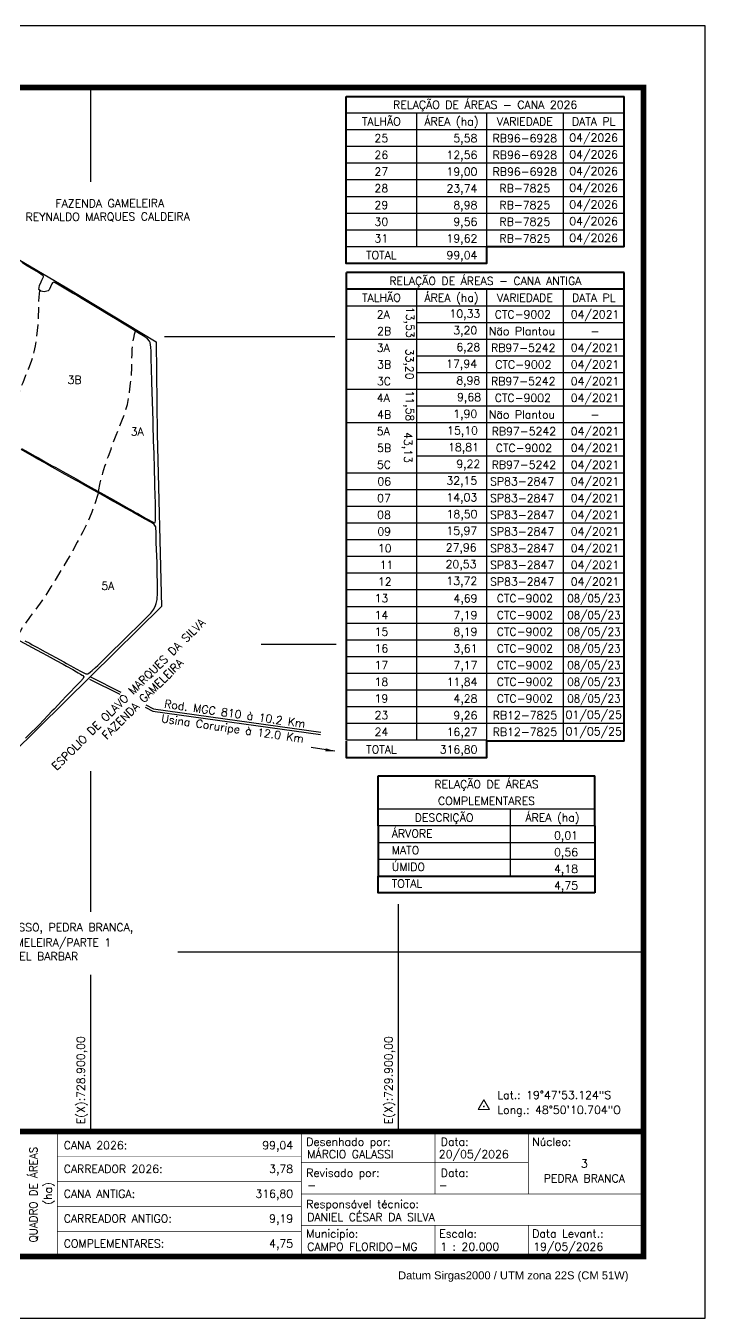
# Model space of a CAD drawing. Extents: x 724956 to 730896, y 7806909 to 7811109.
# Drawn here: x 728689 to 730896, y 7806909 to 7811109 of the extents above; entities that cross this region are included whole.
import ezdxf
from ezdxf.enums import TextEntityAlignment as Align

# ---------------------------------------------------------------- set-up
doc = ezdxf.new("R2010")
doc.units = 0
doc.header["$MEASUREMENT"] = 0
doc.linetypes.add('HIDDEN', pattern=[0.375, 0.25, -0.125])
doc.linetypes.add('LIN0', pattern=[0])
for name, color, linetype in [('0114000131', 1, 'Continuous'), ('0114000131003', 5, 'Continuous'), ('0114000131005', 5, 'Continuous'), ('0114000131006', 5, 'Continuous'), ('ESTRADA', 1, 'Continuous'), ('MALHA', 8, 'Continuous'), ('MARGEM', 5, 'Continuous'), ('QUADRO_DE_AREAS_CANA_2025', 7, 'Continuous'), ('QUADRO_DE_AREAS_CANA_ANTIGA', 7, 'Continuous'), ('QUADRO_DE_AREAS_COMPLEMENTARES', 7, 'Continuous'), ('TEXTO', 7, 'Continuous'), ('TEXTO_CONFRONTANTES', 7, 'Continuous'), ('TEXTO_NUN_TAL', 7, 'Continuous'), ('VARIEDADE', 7, 'HIDDEN')]:
    doc.layers.add(name, color=color, linetype=linetype)
doc.layers.add('TEXTO_DIVERSOS', color=7, linetype='Continuous', lineweight=5)
doc.styles.add('marcelo', font='arial.ttf')
doc.styles.add('Simplex', font='simplex.shx')
doc.dimstyles.new('ISO-25', dxfattribs={"dimtxt": 2.5, "dimasz": 2.5, "dimexe": 1.25, "dimexo": 0.625, "dimtad": 1, "dimtxsty": 'Standard', "dimcen": 2.5, "dimadec": 0, "dimazin": 0, "dimtfac": 1, "dimtmove": 0, "dimatfit": 3, "dimfxl": 1, "dimarcsym": 0})

msp = doc.modelspace()

# ---------------------------------------------------------------- linework, layer by layer
at = {"layer": '0114000131', "flags": 128}
msp.add_lwpolyline([(728316, 7810555.7), (728822.9, 7810258.3), (729112.5, 7810082.5), (729115.6, 7809783.2), (729129.7, 7809222.7), (728901.1, 7808997.4), (728384.5, 7808487.9)], dxfattribs=at)
at = {"layer": '0114000131003', "flags": 128}
msp.add_lwpolyline([(728675.7, 7809735.7), (728696.9, 7809723.7), (728719.4, 7809711.3), (728730.5, 7809705.2), (728752.6, 7809692.8), (728775.2, 7809680), (728786.5, 7809673.6), (728809.4, 7809660.7), (728852.7, 7809636.9), (728863.2, 7809631.3), (728882.2, 7809620.2), (728892.1, 7809614.5), (728932.5, 7809592), (728942.8, 7809586.2), (728974.4, 7809568.5), (728994.8, 7809557.1), (729015.2, 7809545.7), (729025.2, 7809540.2), (729039.3, 7809532.3), (729046, 7809528.3), (729052.7, 7809524.6), (729067.8, 7809516.2), (729078.6, 7809509.9), (729089.2, 7809504), (729094.1, 7809501.2), (729102.8, 7809496), (729104.3, 7809495.3), (729107.3, 7809494.5), (729110, 7809495.7), (729110.9, 7809501.4), (729111, 7809506.3), (729110.8, 7809520.3), (729110.7, 7809538.6), (729110.5, 7809548.6), (729109.2, 7809593.5), (729108.9, 7809605.2), (729108.5, 7809616.9), (729107.9, 7809641.3), (729107.7, 7809653.9), (729107.4, 7809667.1), (729107, 7809680.8), (729106.2, 7809708.6), (729105.9, 7809722.8), (729105.5, 7809736.8), (729104.5, 7809764.4), (729103.1, 7809810.5), (729102.6, 7809826.1), (729100.6, 7809888.9), (729099.6, 7809920.5), (729098.6, 7809951.4), (729097.3, 7809996.5), (729096.8, 7810025.5), (729096.2, 7810052.5), (729095.8, 7810065.7), (729093.7, 7810080.2), (729091.3, 7810084.5), (729084.6, 7810092.1), (729080.1, 7810095.1), (729070.3, 7810101.7), (729057.9, 7810109.7), (729033.4, 7810124.9), (729019.8, 7810133.4), (729003.4, 7810143.3), (728986, 7810153.9), (728967.3, 7810165.2), (728915.4, 7810196.4), (728882.8, 7810216), (728871.9, 7810222.5), (728851.6, 7810234.8), (728841.1, 7810241.1), (728830.2, 7810247.7), (728797.9, 7810267), (728785, 7810274), (728780, 7810276.6), (728776.3, 7810273.8), (728774.3, 7810270.8), (728769.9, 7810261.8), (728765, 7810251.4), (728761.9, 7810247.8), (728748.4, 7810244.5), (728738, 7810246.9), (728731.4, 7810252.7), (728733.9, 7810265.1), (728738.9, 7810277.1), (728741.8, 7810283.1), (728743.9, 7810287), (728746.9, 7810293.3), (728746.7, 7810294.6), (728746, 7810296.6), (728745.5, 7810297.3), (728742.4, 7810299.7), (728731, 7810307.4), (728702, 7810324.5), (728695, 7810328.6), (728675.9, 7810340.1)], dxfattribs=at)
at = {"layer": '0114000131005', "flags": 128}
msp.add_lwpolyline([(728686.3, 7809111.3), (728701.9, 7809102.7), (728710.1, 7809098.1), (728726.7, 7809089), (728735, 7809084.5), (728752.4, 7809075.1), (728770.1, 7809065.5), (728786.4, 7809056.4), (728812.7, 7809042), (728821.3, 7809037.2), (728845.2, 7809024.1), (728853.1, 7809019.9), (728869.1, 7809011.5), (728880.1, 7809005.4), (728884.2, 7809003.7), (728887, 7809003.2), (728891.1, 7809003.5), (728892.5, 7809004.1), (728899.6, 7809009.9), (728904.3, 7809013.9), (728915.9, 7809024.2), (728923, 7809031), (728938.5, 7809046.1), (728957.7, 7809065.1), (728978.6, 7809085.4), (728989.3, 7809095.9), (729034, 7809139.9), (729045.5, 7809151.2), (729068.8, 7809174), (729088, 7809193.2), (729095.2, 7809201.2), (729104.8, 7809213.7), (729110.8, 7809225.6), (729113.2, 7809231.9), (729116.5, 7809245.1), (729117.4, 7809267.2), (729117.4, 7809278.6), (729116.7, 7809302.2), (729116.2, 7809325.5), (729115.9, 7809337.3), (729115.5, 7809361.3), (729114.7, 7809390.1), (729114.3, 7809404.5), (729113.3, 7809433.3), (729112.7, 7809457.7), (729112.3, 7809467.5), (729112.2, 7809474.3), (729112, 7809476.8), (729111.4, 7809479.2), (729111.2, 7809482.2), (729110.3, 7809482.8), (729108.3, 7809485.8), (729106.8, 7809488.4), (729105.4, 7809489.4), (729101.7, 7809492.4), (729101.2, 7809492.8), (729098.5, 7809494.4), (729095.3, 7809496.4), (729090.6, 7809499.1), (729088.6, 7809500.2), (729084, 7809502.8), (729077.4, 7809506.5), (729059.9, 7809516.1), (729042.6, 7809525.9), (729033.2, 7809531.1), (729013.3, 7809542.2), (728992.8, 7809553.6), (728972.4, 7809565), (728940.9, 7809582.7), (728930.6, 7809588.5), (728890.1, 7809611.1), (728880.2, 7809616.7), (728861.2, 7809627.8), (728850.8, 7809633.3), (728807.5, 7809657.2), (728784.5, 7809670.1), (728773.2, 7809676.5), (728750.7, 7809689.3), (728728.6, 7809701.7), (728717.4, 7809707.8), (728695, 7809720.2), (728673.8, 7809732.2)], dxfattribs=at)
at = {"layer": '0114000131006', "flags": 128}
msp.add_lwpolyline([(728670.1, 7809111.2), (728723.9, 7809081.9), (728742, 7809072), (728758.5, 7809063), (728788.1, 7809046.4), (728810.2, 7809034.8), (728820.9, 7809028.9), (728841.7, 7809017.2), (728854.2, 7809009.8), (728859.3, 7809006.8), (728867.3, 7809002.3), (728872.6, 7808999.5), (728874.8, 7808997.8), (728877.9, 7808993.8), (728875.4, 7808988.1), (728872.7, 7808984.8), (728871.3, 7808983.5), (728869.7, 7808981.5), (728865.1, 7808976.9), (728855.9, 7808967.6), (728846.6, 7808958.1), (728836.3, 7808947.3), (728821, 7808931.5), (728805.7, 7808915), (728794.2, 7808902.7), (728781, 7808889.2), (728774.3, 7808882.2), (728760.6, 7808867.8), (728746.7, 7808852.9), (728732.3, 7808837.9), (728725, 7808830.3), (728703.3, 7808809.1), (728688.7, 7808794.8)], dxfattribs=at)
at = {"layer": 'ESTRADA', "linetype": 'ByBlock'}
for points in [[(728896, 7808986.7), (728994.3, 7808936.9)], [(728899.6, 7808993.9), (728998.1, 7808944)], [(729076.6, 7808895.3), (729102.1, 7808882.4), (729646.7, 7808806.5)], [(729079.3, 7808902.9), (729104.6, 7808890.1), (729648.1, 7808814.4)]]:
    msp.add_lwpolyline(points, dxfattribs=at)
at = {"layer": 'MALHA'}
for points in [[(728900, 7810602.4), (728900, 7810909.5)], [(729139.9, 7810100), (729693.6, 7810100)], [(729454.1, 7809100), (729697.8, 7809100)], [(728900, 7808230.1), (728900, 7808687.3)], [(729900, 7807516.1), (729900, 7808255.2)], [(729182.9, 7808100), (730696.4, 7808100)], [(728900, 7807516.1), (728900, 7808025.1)]]:
    msp.add_lwpolyline(points, dxfattribs=at)
at = {"layer": 'MARGEM', "color": 174, "linetype": 'LIN0', "flags": 128}
msp.add_lwpolyline([(730896.4, 7811109.5), (724956.4, 7811109.5), (724956.4, 7806909.5), (730896.4, 7806909.5)], close=True, dxfattribs=at)
at = {"layer": 'MARGEM', "color": 174, "linetype": 'LIN0', "const_width": 18.2, "flags": 128}
for points in [[(730696.4, 7810909.5), (725156.4, 7810909.5), (725156.4, 7807109.5), (730696.4, 7807109.5)], [(726896.4, 7807516.1), (730696.4, 7807516.1), (730696.4, 7807109.5), (726896.4, 7807109.5)]]:
    msp.add_lwpolyline(points, close=True, dxfattribs=at)
at = {"layer": 'MARGEM', "color": 174, "linetype": 'LIN0', "const_width": 2.02, "flags": 128}
for points in [[(728791.2, 7807516.1), (728791.2, 7807114.5)], [(729584.5, 7807516.1), (729584.5, 7807114.5)], [(730018.3, 7807312.8), (730018.3, 7807516.1)], [(730321.8, 7807312.8), (730321.8, 7807516.1)], [(728791.2, 7807434.8), (729584.5, 7807434.8)], [(729584.5, 7807414.4), (730321.8, 7807414.4)], [(728791.2, 7807353.4), (729584.5, 7807353.4)], [(729584.5, 7807312.8), (730696.7, 7807312.8)], [(728791.2, 7807272.1), (729584.5, 7807272.1)], [(729584.5, 7807211.1), (730696.5, 7807211.1)], [(730018.3, 7807211.1), (730018.3, 7807110.4)], [(730321.8, 7807211.1), (730321.8, 7807110.4)], [(728791.2, 7807190.8), (729584.5, 7807190.8)]]:
    msp.add_lwpolyline(points, dxfattribs=at)
at = {"layer": 'QUADRO_DE_AREAS_CANA_2025', "color": 174, "linetype": 'ByBlock', "lineweight": 40}
for p, q in [((729730.5, 7810391.5), (729730.5, 7810880)), ((729730.5, 7810880), (730633.3, 7810880)), ((730633.3, 7810391.5), (730633.3, 7810880))]:
    msp.add_line(p, q, dxfattribs=at)
at = {"layer": 'QUADRO_DE_AREAS_CANA_2025', "linetype": 'Continuous'}
for p, q in [((730633.3, 7810825.7), (729730.5, 7810825.7)), ((729958.3, 7810825.7), (729958.3, 7810391.5)), ((730186, 7810825.7), (730186, 7810391.5)), ((730435, 7810825.7), (730435, 7810391.5)), ((730633.3, 7810771.5), (729730.5, 7810771.5)), ((730633.3, 7810717.2), (729730.5, 7810717.2)), ((730633.3, 7810662.9), (729730.5, 7810662.9)), ((730633.3, 7810608.6), (729730.5, 7810608.6)), ((730633.3, 7810554.3), (729730.5, 7810554.3)), ((730633.3, 7810500), (729730.5, 7810500)), ((730633.3, 7810445.8), (729730.5, 7810445.8)), ((730186, 7810391.5), (729730.5, 7810391.5))]:
    msp.add_line(p, q, dxfattribs=at)
at = {"layer": 'QUADRO_DE_AREAS_CANA_2025', "color": 174, "linetype": 'ByBlock', "lineweight": 40}
msp.add_lwpolyline([(730633.3, 7810391.5), (730186, 7810391.5), (730186, 7810337.2), (729730.5, 7810337.2), (729730.5, 7810391.5)], dxfattribs=at)
at = {"layer": 'QUADRO_DE_AREAS_CANA_ANTIGA', "color": 174, "linetype": 'ByBlock', "lineweight": 40}
for p, q in [((730633.6, 7810307.5), (729730.8, 7810307.5)), ((729730.8, 7808787.6), (729730.8, 7810307.5)), ((730633.6, 7808784.9), (730633.6, 7810307.5)), ((730633.6, 7810253.2), (729730.8, 7810253.2)), ((729730.8, 7808730.6), (729730.8, 7808733.3))]:
    msp.add_line(p, q, dxfattribs=at)
at = {"layer": 'QUADRO_DE_AREAS_CANA_ANTIGA', "linetype": 'Continuous'}
for p, q in [((729958.5, 7810253.2), (729958.5, 7808787.6)), ((730186.3, 7810253.2), (730186.3, 7808787.6)), ((730435.3, 7810253.2), (730435.3, 7808787.6)), ((730633.6, 7810198.9), (729730.8, 7810198.9)), ((730633.6, 7810144.6), (729958.5, 7810144.6)), ((730633.6, 7810090.3), (729730.8, 7810090.3)), ((730633.6, 7810036), (729958.5, 7810036)), ((730633.6, 7809981.8), (729958.5, 7809981.8)), ((730633.6, 7809927.5), (729730.8, 7809927.5)), ((730633.6, 7809873.2), (729958.5, 7809873.2)), ((730633.6, 7809818.9), (729730.8, 7809818.9)), ((730633.6, 7809764.6), (729958.5, 7809764.6)), ((730633.6, 7809710.4), (729958.5, 7809710.4)), ((730633.6, 7809656.1), (729730.8, 7809656.1)), ((730633.6, 7809601.8), (729730.8, 7809601.8)), ((730633.6, 7809547.5), (729730.8, 7809547.5)), ((730633.6, 7809493.2), (729730.8, 7809493.2)), ((730633.6, 7809438.9), (729730.8, 7809438.9)), ((730633.6, 7809384.7), (729730.8, 7809384.7)), ((730633.6, 7809330.4), (729730.8, 7809330.4)), ((730633.6, 7809276.1), (729730.8, 7809276.1)), ((730633.6, 7809221.8), (729730.8, 7809221.8)), ((730633.6, 7809167.5), (729730.8, 7809167.5)), ((730633.6, 7809113.3), (729730.8, 7809113.3)), ((730633.6, 7809059), (729730.8, 7809059)), ((730633.6, 7809004.7), (729730.8, 7809004.7)), ((730633.6, 7808950.4), (729730.8, 7808950.4)), ((730186.3, 7808896.1), (729730.8, 7808896.1)), ((730633.6, 7808896.1), (730186.3, 7808896.1)), ((730633.6, 7808841.8), (729730.8, 7808841.8)), ((730186.3, 7808787.6), (729730.8, 7808787.6))]:
    msp.add_line(p, q, dxfattribs=at)
at = {"layer": 'QUADRO_DE_AREAS_CANA_ANTIGA', "color": 174, "linetype": 'ByBlock', "lineweight": 40}
msp.add_lwpolyline([(730633.6, 7808784.9), (730186.3, 7808784.9), (730186.3, 7808730.6), (729730.8, 7808730.6), (729730.8, 7808784.9)], dxfattribs=at)
at = {"layer": 'QUADRO_DE_AREAS_COMPLEMENTARES', "color": 174, "linetype": 'ByBlock', "lineweight": 40}
for p, q in [((729833.8, 7808509), (729833.8, 7808671.8)), ((729833.8, 7808671.8), (730538.3, 7808671.8)), ((730538.3, 7808509), (730538.3, 7808671.8)), ((729833.8, 7808509), (729833.8, 7808346.1)), ((730538.3, 7808509), (730538.3, 7808346.1))]:
    msp.add_line(p, q, dxfattribs=at)
at = {"layer": 'QUADRO_DE_AREAS_COMPLEMENTARES', "linetype": 'Continuous'}
for p, q in [((730538.3, 7808563.3), (729833.8, 7808563.3)), ((730262.6, 7808563.3), (730262.6, 7808346.1)), ((730538.3, 7808509), (729833.8, 7808509)), ((730538.3, 7808454.7), (729833.8, 7808454.7)), ((730538.3, 7808400.4), (729833.8, 7808400.4))]:
    msp.add_line(p, q, dxfattribs=at)
at = {"layer": 'QUADRO_DE_AREAS_COMPLEMENTARES', "color": 174, "linetype": 'ByBlock', "lineweight": 40}
msp.add_lwpolyline([(730538.3, 7808291.9), (729833.8, 7808291.9), (729833.8, 7808346.1), (730538.3, 7808346.1)], close=True, dxfattribs=at)
at = {"layer": 'TEXTO', "color": 7, "lineweight": 9, "flags": 128}
msp.add_lwpolyline([(730159.4, 7807587.3), (730195.5, 7807587.3), (730177.5, 7807618.6)], close=True, dxfattribs=at)
at = {"layer": 'TEXTO', "color": 7, "lineweight": 9, "const_width": 2.83, "flags": 128}
msp.add_lwpolyline([(730176, 7807597.7, -1), (730178.9, 7807597.7, -1)], format="xyb", close=True, dxfattribs=at)
at = {"layer": 'VARIEDADE', "color": 7, "ltscale": 150, "flags": 128}
for points in [[(728733.4, 7810250.9), (728732.1, 7810237.3), (728731.5, 7810229), (728730.6, 7810212.1), (728730.1, 7810185.3), (728729.9, 7810166.7), (728728.8, 7810147.6), (728728, 7810138), (728726.2, 7810119), (728724, 7810099.5), (728722.7, 7810089.6), (728719.6, 7810069.5), (728715.6, 7810049.5), (728709.9, 7810029.1), (728706.7, 7810018.8), (728697.5, 7809995.9), (728688.2, 7809972.8), (728679.1, 7809949.8), (728670.6, 7809927.1), (728662.4, 7809904.4), (728654, 7809881.7), (728646.2, 7809859.6), (728642.5, 7809848.6), (728636.1, 7809827.1), (728633.1, 7809816.3), (728627.4, 7809794.7), (728623.1, 7809777.3), (728621.2, 7809770.5), (728620.1, 7809766.5)], [(728924.9, 7809591.7), (728924.8, 7809591.4), (728923.1, 7809586.5), (728913.1, 7809556), (728907, 7809538.2), (728903.9, 7809529), (728896.5, 7809510.7), (728892.6, 7809501.7), (728884.2, 7809484), (728874.5, 7809465.4), (728865.6, 7809448.3), (728856.6, 7809431.2), (728841.9, 7809404.1), (728836.7, 7809394.7), (728825, 7809374.7), (728808.9, 7809347.9), (728784.5, 7809308.1), (728771, 7809286.4), (728752.7, 7809257.7), (728741.1, 7809240.6), (728718.4, 7809209.4), (728703.7, 7809189.8), (728698.9, 7809183.3), (728689.9, 7809171.1), (728685.7, 7809165.2), (728677.9, 7809153.7), (728671.5, 7809143), (728668.9, 7809138.7), (728668.1, 7809137.2), (728666.4, 7809134.3), (728664.3, 7809129.9), (728662, 7809124.7)]]:
    msp.add_lwpolyline(points, dxfattribs=at)
at = {"layer": 'VARIEDADE', "ltscale": 150, "flags": 128}
msp.add_lwpolyline([(728925.7, 7809595.8), (728931.1, 7809624.2), (728936.7, 7809645.9), (728939.8, 7809656.7), (728946.2, 7809678.2), (728949.9, 7809689.1), (728957.6, 7809711.3), (728966.1, 7809734), (728974.3, 7809756.6), (728982.8, 7809779.4), (728991.8, 7809802.4), (729001.2, 7809825.5), (729010.4, 7809848.3), (729013.5, 7809858.7), (729019.3, 7809879.1), (729023.3, 7809899), (729026.4, 7809919.1), (729027.7, 7809929), (729029.9, 7809948.5), (729031.7, 7809967.6), (729032.4, 7809977.1), (729033.5, 7809996.3), (729033.8, 7810014.8), (729034.3, 7810041.6), (729035.1, 7810058.6), (729035.8, 7810066.9), (729037.4, 7810083), (729040.8, 7810099.6), (729042.6, 7810107.1), (729044.7, 7810113.9), (729045.5, 7810117.4)], dxfattribs=at)

# ---------------------------------------------------------------- texts
at = {"layer": 'MALHA', "style": 'Simplex'}
for s, p in [('E(X):728.900,00', (728888.7, 7807539.5)), ('E(X):729.900,00', (729888.7, 7807539.5))]:
    msp.add_text(s, height=26, rotation=90, dxfattribs=at).set_placement(p, align=Align.BOTTOM_LEFT)
at = {"layer": 'MARGEM', "color": 7, "linetype": 'Continuous', "style": 'Simplex'}
for s, p in [('CANA 2026:', (728812.4, 7807484.4)), ('MÁRCIO GALASSI', (729603.6, 7807455.4)), ('20/05/2026', (730031, 7807455.4)), ('CARREADOR 2026:', (728812.4, 7807407.4)), ('-', (729603.6, 7807354.7)), ('-', (730031, 7807354.7)), ('CANA ANTIGA:', (728812.4, 7807326.8)), ('DANIEL CÉSAR DA SILVA', (729603.6, 7807251)), ('CARREADOR ANTIGO:', (728812.4, 7807246.2)), ('COMPLEMENTARES:', (728812.4, 7807164.9)), ('CAMPO FLORIDO-MG', (729603.6, 7807154.7)), ('1 : 20.000', (730035.7, 7807154.7)), ('19/05/2026', (730337.9, 7807154.7))]:
    msp.add_text(s, height=26, dxfattribs=at).set_placement(p, align=Align.TOP_LEFT)
for s, p in [('99,04', (729557.8, 7807484.4)), ('3,78', (729557.8, 7807407.4)), ('316,80', (729557.8, 7807326.8)), ('9,19', (729557.8, 7807246.2)), ('4,75', (729557.8, 7807164.9))]:
    msp.add_text(s, height=26, dxfattribs=at).set_placement(p, align=Align.TOP_RIGHT)
at = {"layer": 'MARGEM', "color": 7, "linetype": 'Continuous', "lineweight": 9}
for s, style, p in [('Desenhado por:', 'Simplex', (729600.2, 7807495.9)), ('Data:', 'Simplex', (730037.5, 7807495.9)), ('Núcleo:', 'Simplex', (730334.5, 7807495.9)), ('Revisado por:', 'Simplex', (729600.2, 7807394.6)), ('Data:', 'Simplex', (730037.5, 7807394.6)), ('Responsável técnico:', 'Simplex', (729600.2, 7807293.4)), ('Municipio:', 'Simplex', (729600.2, 7807197.1)), ('Escala:', 'Simplex', (730032.3, 7807197.1)), ('Data Levant.:', 'Simplex', (730334.5, 7807197.1)), ('Datum Sirgas2000 / UTM zona 22S (CM 51W)', 'marcelo', (729898.6, 7807061.6))]:
    msp.add_text(s, height=26, dxfattribs=dict(at, style=style)).set_placement(p, align=Align.TOP_LEFT)
at = {"layer": 'MARGEM', "color": 7, "linetype": 'Continuous', "style": 'Simplex', "width": 0.95}
msp.add_text('QUADRO DE ÁREAS', height=26, rotation=90, dxfattribs=at).set_placement((728713.8, 7807310.9), align=Align.MIDDLE_CENTER)
at = {"layer": 'MARGEM', "color": 7, "linetype": 'Continuous', "style": 'Simplex'}
for s, p in [('3', (730503.9, 7807411.8)), ('PEDRA BRANCA', (730503.9, 7807363.8))]:
    msp.add_text(s, height=26, dxfattribs=at).set_placement(p, align=Align.MIDDLE_CENTER)
msp.add_text('(ha)', height=26, rotation=90, dxfattribs=at).set_placement((728761.2, 7807314.9), align=Align.MIDDLE_CENTER)
at = {"layer": 'QUADRO_DE_AREAS_CANA_2025', "linetype": 'Continuous', "style": 'Simplex'}
for s, p in [('RELAÇÃO DE ÁREAS - CANA 2026', (730181.9, 7810852.9)), ('TALHÃO', (729844.4, 7810798.6)), ('ÁREA (ha)', (730072.1, 7810798.6)), ('VARIEDADE', (730310.5, 7810798.6)), ('DATA PL', (730534.2, 7810798.6)), ('25', (729844.4, 7810744.3)), ('RB96-6928', (730310.5, 7810744.3)), ('04/2026', (730534.1, 7810746.1)), ('26', (729844.4, 7810690)), ('RB96-6928', (730310.5, 7810690)), ('04/2026', (730534.1, 7810691.8)), ('27', (729844.4, 7810635.7)), ('RB96-6928', (730310.5, 7810635.7)), ('04/2026', (730534.1, 7810637.5)), ('28', (729844.4, 7810581.5)), ('RB-7825', (730310.5, 7810581.5)), ('04/2026', (730534.1, 7810583.2)), ('29', (729844.4, 7810527.2)), ('RB-7825', (730310.5, 7810527.2)), ('04/2026', (730534.1, 7810528.9)), ('04/2026', (730534.1, 7810474.7)), ('30', (729844.4, 7810472.9)), ('RB-7825', (730310.5, 7810472.9)), ('31', (729844.4, 7810418.6)), ('RB-7825', (730310.5, 7810418.6)), ('04/2026', (730534.1, 7810420.4)), ('TOTAL', (729844.4, 7810364.3)), ('23', (729844.7, 7808869)), ('RB12-7825', (730310.8, 7808869)), ('01/05/25', (730534.4, 7808870.7)), ('24', (729844.7, 7808814.7)), ('RB12-7825', (730310.8, 7808814.7)), ('01/05/25', (730534.4, 7808816.5))]:
    msp.add_text(s, height=26, dxfattribs=at).set_placement(p, align=Align.MIDDLE_CENTER)
for s, p in [('5,58', (730156.4, 7810731.2)), ('12,56', (730156.4, 7810676.9)), ('19,00', (730156.4, 7810622.6)), ('23,74', (730156.4, 7810568.3)), ('8,98', (730156.4, 7810514)), ('9,56', (730156.4, 7810459.8)), ('19,62', (730156.4, 7810405.5)), ('99,04', (730156.4, 7810351.2)), ('9,26', (730156.7, 7808855.8)), ('16,27', (730156.7, 7808801.6))]:
    msp.add_text(s, height=26, dxfattribs=at).set_placement(p, align=Align.RIGHT)
at = {"layer": 'QUADRO_DE_AREAS_CANA_ANTIGA', "linetype": 'Continuous', "style": 'Simplex'}
for s, p in [('RELAÇÃO DE ÁREAS - CANA ANTIGA', (730182.2, 7810280.3)), ('TALHÃO', (729844.7, 7810226)), ('ÁREA (ha)', (730072.4, 7810226)), ('VARIEDADE', (730310.8, 7810226)), ('DATA PL', (730534.5, 7810226)), ('13', (729844.7, 7809249)), ('CTC-9002', (730310.8, 7809249)), ('14', (729844.7, 7809194.7)), ('CTC-9002', (730310.8, 7809194.7)), ('15', (729844.7, 7809140.4)), ('CTC-9002', (730310.8, 7809140.4)), ('16', (729844.7, 7809086.1)), ('CTC-9002', (730310.8, 7809086.1)), ('17', (729844.7, 7809031.8)), ('CTC-9002', (730310.8, 7809031.8)), ('18', (729844.7, 7808977.5)), ('CTC-9002', (730310.8, 7808977.5)), ('19', (729844.7, 7808923.3)), ('CTC-9002', (730310.8, 7808923.3)), ('TOTAL', (729844.7, 7808757.7))]:
    msp.add_text(s, height=26, dxfattribs=at).set_placement(p, align=Align.MIDDLE_CENTER)
at = {"layer": 'QUADRO_DE_AREAS_CANA_ANTIGA', "color": 7, "linetype": 'ByBlock', "style": 'Simplex'}
for s, p in [('2A', (729829.5, 7810158.7)), ('CTC-9002', (730212.9, 7810158.7)), ('2B', (729830.7, 7810104.5)), ('Não Plantou', (730193.7, 7810104.5)), ('3A', (729829.5, 7810050.2)), ('RB97-5242', (730200.7, 7810050.2)), ('3B', (729830.7, 7809995.9)), ('CTC-9002', (730214.4, 7809995.9)), ('3C', (729830.1, 7809941.6)), ('RB97-5242', (730200.7, 7809941.6)), ('4A', (729829.5, 7809887.3)), ('CTC-9002', (730212.8, 7809887.3)), ('4B', (729830.7, 7809833.1)), ('Não Plantou', (730193.6, 7809833.1)), ('5A', (729829.5, 7809778.8)), ('RB97-5242', (730202.7, 7809778.8)), ('5B', (729830.7, 7809724.5)), ('CTC-9002', (730216.3, 7809724.5)), ('5C', (729830.1, 7809670.2)), ('RB97-5242', (730202.7, 7809670.2)), ('06', (729831.3, 7809615.9)), ('SP83-2847', (730197.5, 7809615.9)), ('07', (729830.7, 7809561.6)), ('SP83-2847', (730197.5, 7809561.6)), ('08', (729830.7, 7809507.4)), ('SP83-2847', (730197.5, 7809507.4)), ('09', (729831.3, 7809453.1)), ('SP83-2847', (730197.5, 7809453.1)), ('10', (729833.2, 7809398.8)), ('SP83-2847', (730197.5, 7809398.8)), ('11', (729838.8, 7809344.5)), ('SP83-2847', (730197.5, 7809344.5)), ('12', (729833.2, 7809290.2)), ('SP83-2847', (730197.5, 7809290.2))]:
    msp.add_text(s, height=26, dxfattribs=at).set_placement(p)
at = {"layer": 'QUADRO_DE_AREAS_CANA_ANTIGA', "linetype": 'ByBlock', "style": 'Simplex'}
for s, p in [('13,53', (729924.8, 7810196.2)), ('33,20', (729923.3, 7810060.3)), ('11,58', (729923.9, 7809924.4)), ('43,13', (729918.4, 7809789.3))]:
    msp.add_text(s, height=26, rotation=270, dxfattribs=at).set_placement(p)
at = {"layer": 'QUADRO_DE_AREAS_CANA_ANTIGA', "linetype": 'Continuous', "style": 'Simplex'}
for s, p in [('10,33', (730165.9, 7810161.2)), ('3,20', (730156, 7810106.9)), ('9,68', (730168.4, 7809889.8)), ('1,90', (730156, 7809835.5)), ('4,69', (730156.7, 7809235.8)), ('7,19', (730156.7, 7809181.5)), ('8,19', (730156.7, 7809127.3)), ('3,61', (730156.7, 7809073)), ('7,17', (730156.7, 7809018.7)), ('11,84', (730156.7, 7808964.4)), ('4,28', (730156.7, 7808910.1)), ('316,80', (730156.7, 7808744.6))]:
    msp.add_text(s, height=26, dxfattribs=at).set_placement(p, align=Align.RIGHT)
at = {"layer": 'QUADRO_DE_AREAS_CANA_ANTIGA', "color": 7, "linetype": 'ByBlock', "style": 'Simplex'}
for s, p in [('04/2021', (730538.7, 7810171.7)), ('-', (730538.7, 7810117.4)), ('04/2021', (730538.7, 7810063.2)), ('04/2021', (730538.7, 7810008.9)), ('04/2021', (730538.7, 7809954.6)), ('04/2021', (730538.7, 7809900.3)), ('-', (730538.7, 7809846)), ('04/2021', (730538.7, 7809791.8)), ('04/2021', (730538.7, 7809737.5)), ('04/2021', (730538.7, 7809683.2)), ('04/2021', (730538.7, 7809628.9)), ('04/2021', (730538.7, 7809574.6)), ('04/2021', (730538.7, 7809520.3)), ('04/2021', (730538.7, 7809466.1)), ('04/2021', (730538.7, 7809411.8)), ('04/2021', (730538.7, 7809357.5)), ('04/2021', (730538.7, 7809303.2))]:
    msp.add_text(s, height=26, dxfattribs=at).set_placement(p, align=Align.MIDDLE_CENTER)
at = {"layer": 'QUADRO_DE_AREAS_CANA_ANTIGA', "linetype": 'ByBlock', "style": 'Simplex'}
for s, p in [('6,28', (730165.9, 7810052.7)), ('17,94', (730155.4, 7809998.4)), ('8,98', (730165.9, 7809944.1)), ('15,10', (730158.4, 7809781.3)), ('18,81', (730161.5, 7809727)), ('9,22', (730165.9, 7809672.7)), ('32,15', (730156, 7809618.4)), ('14,03', (730156, 7809564.1)), ('18,50', (730156.6, 7809509.8)), ('15,97', (730156, 7809455.6)), ('27,96', (730154.1, 7809401.3)), ('20,53', (730153.5, 7809347)), ('13,72', (730156, 7809292.7))]:
    msp.add_text(s, height=26, dxfattribs=at).set_placement(p, align=Align.RIGHT)
at = {"layer": 'QUADRO_DE_AREAS_CANA_ANTIGA', "color": 7, "linetype": 'ByBlock', "style": 'Simplex', "width": 0.95}
for p in [(730535, 7809248.9), (730535, 7809194.7), (730535, 7809140.4), (730535, 7809086.1), (730535, 7809031.8), (730535, 7808977.5), (730535, 7808923.2)]:
    msp.add_text('08/05/23', height=26, dxfattribs=at).set_placement(p, align=Align.MIDDLE_CENTER)
at = {"layer": 'QUADRO_DE_AREAS_COMPLEMENTARES', "linetype": 'Continuous', "style": 'Simplex'}
for s, p in [('RELAÇÃO DE ÁREAS', (730186, 7808644.7)), ('COMPLEMENTARES', (730186, 7808590.4)), ('ÁREA (ha)', (730400.5, 7808536.1)), ('DESCRIÇÃO', (730048.2, 7808536.1))]:
    msp.add_text(s, height=26, dxfattribs=at).set_placement(p, align=Align.MIDDLE_CENTER)
for s, p in [('ÁRVORE', (729878.2, 7808484.5)), ('MATO', (729878.2, 7808430.3)), ('ÚMIDO', (729878.2, 7808376)), ('TOTAL', (729878.2, 7808321.7))]:
    msp.add_text(s, height=26, dxfattribs=at).set_placement(p, align=Align.MIDDLE_LEFT)
for s, p in [('0,01', (730483.5, 7808465.2)), ('0,56', (730483.5, 7808410.9)), ('4,18', (730483.5, 7808356.7)), ('4,75', (730483.5, 7808302.4))]:
    msp.add_text(s, height=26, dxfattribs=at).set_placement(p, align=Align.RIGHT)
at = {"layer": 'TEXTO', "linetype": 'ByBlock', "style": 'Simplex'}
for s, p in [('Lat.: 19°47\'53.124"S', (730221.1, 7807621.7, 1313.5)), ('Long.: 48°50\'10.704"O', (730221.1, 7807573.4, 1313.5))]:
    msp.add_text(s, height=26, dxfattribs=at).set_placement(p)
at = {"layer": 'TEXTO_CONFRONTANTES', "linetype": 'ByBlock', "style": 'Simplex'}
for s, rotation, p in [('FAZENDA GAMELEIRA', 0.2065, (728785.6, 7810519.1)), (' REYNALDO MARQUES CALDEIRA', 0.2065, (728670.6, 7810475.3)), (' ESPOLIO DE OLAVO MARQUES DA SILVA', 44.5912, (728776.3, 7808675.8)), ('FAZENDA GAMELEIRA', 44.5912, (728952.2, 7808788.3))]:
    msp.add_text(s, height=26, rotation=rotation, dxfattribs=at).set_placement(p)
for s, p in [('FAZENDA CAPÃO GROSSO, PEDRA BRANCA,', (728295, 7808166.8)), ('BORGES E GAMELEIRA/PARTE 1', (728417.6, 7808117.3)), ('  MIGUEL BARBAR', (728548.8, 7808072.7))]:
    msp.add_text(s, height=26, dxfattribs=at).set_placement(p)
at = {"layer": 'TEXTO_DIVERSOS', "linetype": 'Continuous', "style": 'Simplex'}
for s, p in [('Rod. MGC 810 à 10.2 Km', (729137.7, 7808893.9)), ('Usina Coruripe à 12.0 Km', (729128.4, 7808846.1))]:
    msp.add_text(s, height=26, rotation=351.7994, dxfattribs=at).set_placement(p)
at = {"layer": 'TEXTO_NUN_TAL', "color": 7, "linetype": 'ByBlock', "style": 'Simplex'}
for s, p in [('3B', (728824.8, 7809946.1)), ('3A', (729029.9, 7809777.6)), ('5A', (728934.5, 7809276.5))]:
    msp.add_text(s, height=26, dxfattribs=at).set_placement(p)

# ---------------------------------------------------------------- leaders
msp.add_leader([(729692.9, 7808752.3), (729616.3, 7808763.6)], dimstyle='ISO-25', override={"dimasz": 30, "dimzin": 0})

doc.saveas('drawing.dxf')
